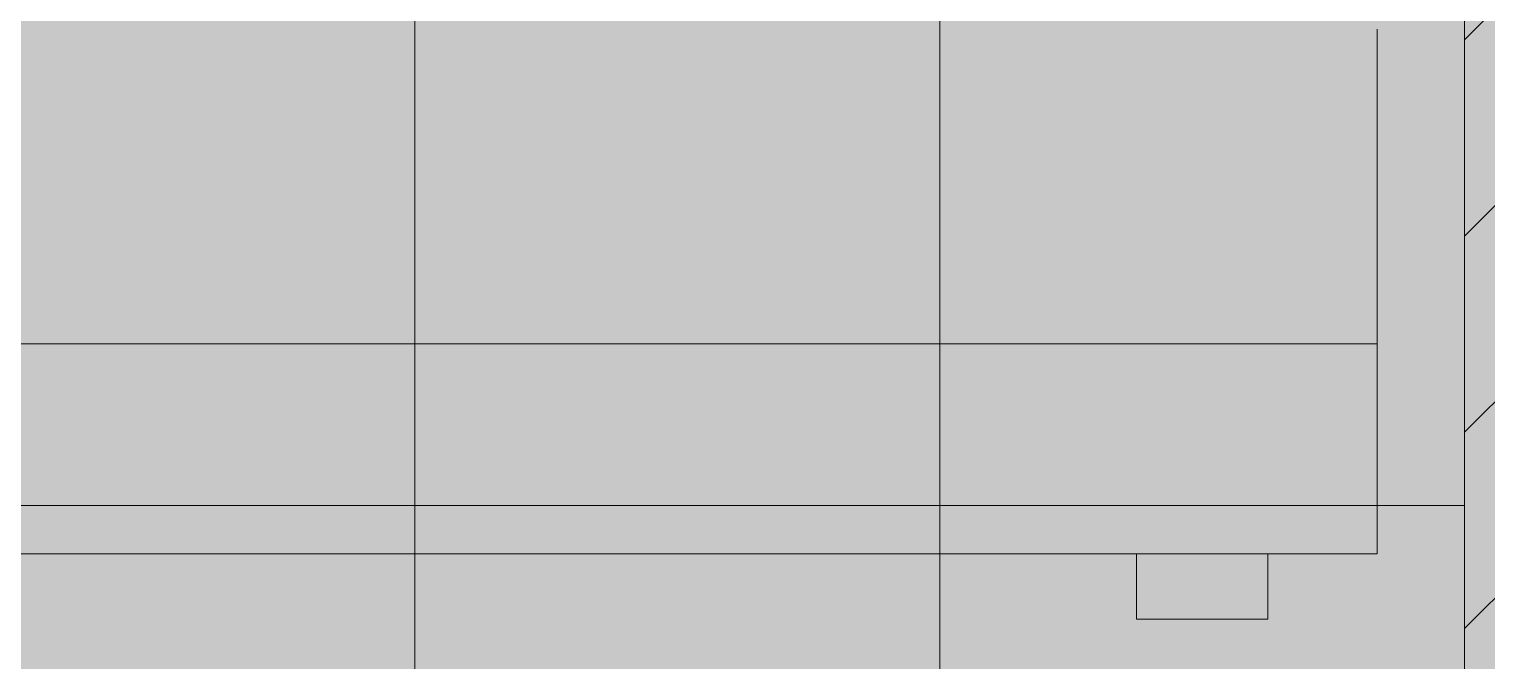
# Model space of a CAD drawing. Header units: millimetres. Extents: x 126 to 12547, y 1644 to 26714.
# Drawn here: x 9345.05 to 9378.38, y 3301.99 to 3316.44 of the extents above; entities that cross this region are included whole.
import ezdxf

# ---------------------------------------------------------------- set-up
doc = ezdxf.new("R2010")
doc.units = ezdxf.units.MM
for name, color, linetype, lineweight in [('F_ARREDI', 7, 'Continuous', 5), ('F_FERRAMENTA', 253, 'Continuous', 5), ('F_Guide', 1, 'Continuous', 9), ('F_MULTI laminato OPACO_retino', 1, 'Continuous', 5), ('F_MULTI tessuto', 151, 'Continuous', 5), ('F_MULTI_tessuto_retino', 8, 'Continuous', 5)]:
    doc.layers.add(name, color=color, linetype=linetype, lineweight=lineweight)
doc.layers.add('TRATTEGGI - Hatch', color=7, linetype='Continuous')

# ---------------------------------------------------------------- blocks, each defined once
blk = doc.blocks.new('CASSETTIERA INTERNA_armadi_sez._..........')
at = {"layer": 'F_MULTI laminato OPACO_retino'}
h = blk.add_hatch(color=9, dxfattribs=at)
h.dxf.hatch_style = 1
h.paths.add_polyline_path([(737308.414, 530376.802), (737838.414, 530376.802), (737838.414, 529835.802), (737308.414, 529835.802)])
at = {"layer": 'F_MULTI laminato OPACO_retino', "true_color": 0x636466, "transparency": 33554503}
h = blk.add_hatch(dxfattribs=at)
h.set_pattern_fill('ANSI31', color=251)
h.paths.add_polyline_path([(737838.414, 530025.802), (737856.414, 530025.802), (737856.414, 529843.802), (737838.414, 529843.802)])
at = {"layer": 'TRATTEGGI - Hatch', "true_color": 0xc7c8ca}
h = blk.add_hatch(color=9, dxfattribs=at)
h.dxf.hatch_style = 1
h.paths.add_polyline_path([(737838.414, 530025.802), (737856.414, 530025.802), (737856.414, 529843.802), (737838.414, 529843.802)])
at = {"layer": 'F_Guide', "color": 8}
for p, q in [((737836.414, 529857.202), (737836.414, 529869.202)), ((737390.914, 529862.002), (737836.414, 529862.002)), ((737390.914, 529857.202), (737836.414, 529857.202)), ((737830.914, 529855.702), (737830.914, 529857.202)), ((737833.914, 529855.702), (737833.914, 529857.202)), ((737830.914, 529855.702), (737833.914, 529855.702))]:
    blk.add_line(p, q, dxfattribs=at)
at = {"layer": 'F_MULTI tessuto'}
for points in [[(737308.414, 530376.802), (737838.414, 530376.802), (737838.414, 529835.802), (737308.414, 529835.802)], [(737838.414, 530025.802), (737856.414, 530025.802), (737856.414, 529843.802), (737838.414, 529843.802)], [(737838.414, 530008.302), (737348.414, 530008.302), (737348.414, 529858.302), (737838.414, 529858.302)]]:
    blk.add_lwpolyline(points, close=True, dxfattribs=at)
blk = doc.blocks.new('ARMADIO_camera master_sez._2')
at = {"layer": 'F_MULTI_tessuto_retino', "true_color": 0x939598}
h = blk.add_hatch(color=252, dxfattribs=at)
h.dxf.hatch_style = 1
h.paths.add_polyline_path([(737273.414, 529835.802), (737853.414, 529835.802), (737853.414, 531875.802), (737273.414, 531875.802)])
at = {"layer": 'F_FERRAMENTA'}
for p, q in [((737797.414, 529835.802), (737797.414, 529911.302)), ((737809.414, 529835.802), (737809.414, 529911.302))]:
    blk.add_line(p, q, dxfattribs=at)
at = {"layer": 'F_ARREDI', "lineweight": 5}
blk.add_blockref('CASSETTIERA INTERNA_armadi_sez._..........', (-17, 18), dxfattribs=at)

msp = doc.modelspace()

# ---------------------------------------------------------------- block references
at = {"layer": 'F_ARREDI', "color": 2, "lineweight": 5}
msp.add_blockref('ARMADIO_camera master_sez._2', (-728443.545, -526570.764), dxfattribs=at)

doc.saveas('drawing.dxf')
